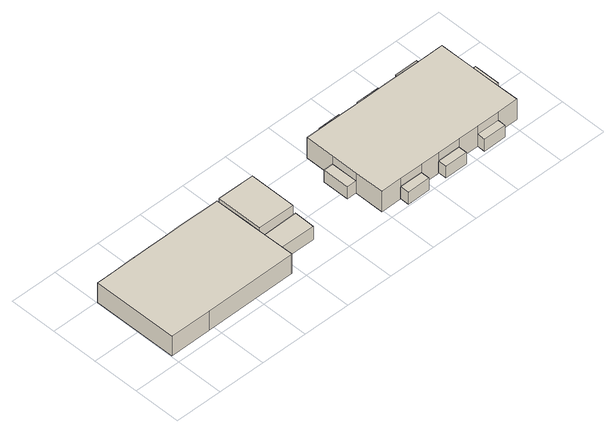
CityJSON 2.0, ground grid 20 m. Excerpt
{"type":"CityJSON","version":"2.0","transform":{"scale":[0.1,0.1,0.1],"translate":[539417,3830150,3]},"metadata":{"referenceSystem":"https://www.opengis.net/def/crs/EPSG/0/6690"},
"CityObjects":{
"building1":{"type":"Building","attributes":{"計測周辺長":185.26,"1/2500図郭":92,"区名":"住之江区","町丁目名称":"南港南３丁目","街区番号":3,"class":"3001","usage":"431","measuredHeight":9.1,"storeysAboveGround":1,"BuildingDetailAttribute.buildingRoofEdgeArea":2047.47,"BuildingDetailAttribute.buildingStructureType":"610","BuildingDetailAttribute.buildingStructureOrgType":"2","BuildingDetailAttribute.detailedUsage":"1720","BuildingDetailAttribute.specifiedBuildingCoverageRate":0.6,"BuildingDetailAttribute.surveyYear":2017,"BuildingTsunamiRiskAttribute.description":"1","BuildingTsunamiRiskAttribute.rank":"1","BuildingTsunamiRiskAttribute.depth":0.09,"BuildingHighTideRiskAttribute.description":"1","BuildingHighTideRiskAttribute.rank":"2","BuildingHighTideRiskAttribute.depth":2.36,"BuildingIDAttribute.prefecture":"27","BuildingIDAttribute.city":"27125"},"geometry":[{"type":"Solid","lod":"1","boundaries":[[[[0,1,2,3,4,5,6,7,8,9,10,11,12,13,14]],[[13,15,16,14]],[[12,17,15,13]],[[11,18,17,12]],[[10,19,18,11]],[[9,20,19,10]],[[8,21,20,9]],[[7,22,21,8]],[[6,23,22,7]],[[5,24,23,6]],[[4,25,24,5]],[[3,26,25,4]],[[2,27,26,3]],[[1,28,27,2]],[[0,29,28,1]],[[14,16,29,0]],[[15,17,18,19,20,21,22,23,24,25,26,27,28,29,16]]]]}]},
"building2":{"type":"Building","attributes":{"計測周辺長":21.02,"1/2500図郭":92,"区名":"住之江区","町丁目名称":"南港南３丁目","街区番号":3,"class":"3003","usage":"431","measuredHeight":5.3,"storeysAboveGround":1,"BuildingDetailAttribute.buildingRoofEdgeArea":16.16,"BuildingDetailAttribute.buildingStructureType":"610","BuildingDetailAttribute.buildingStructureOrgType":"2","BuildingDetailAttribute.detailedUsage":"1720","BuildingDetailAttribute.specifiedBuildingCoverageRate":0.6,"BuildingDetailAttribute.surveyYear":2017,"BuildingTsunamiRiskAttribute.description":"1","BuildingTsunamiRiskAttribute.rank":"1","BuildingTsunamiRiskAttribute.depth":0.11,"BuildingHighTideRiskAttribute.description":"1","BuildingHighTideRiskAttribute.rank":"2","BuildingHighTideRiskAttribute.depth":2.36,"BuildingIDAttribute.prefecture":"27","BuildingIDAttribute.city":"27125"},"geometry":[{"type":"Solid","lod":"1","boundaries":[[[[30,31,32,33]],[[32,34,35,33]],[[31,36,34,32]],[[30,37,36,31]],[[33,35,37,30]],[[34,36,37,35]]]]}]},
"building3":{"type":"Building","attributes":{"計測周辺長":49.01,"1/2500図郭":92,"区名":"住之江区","町丁目名称":"南港南３丁目","街区番号":3,"class":"3001","usage":"431","measuredHeight":6.2,"storeysAboveGround":2,"BuildingDetailAttribute.buildingRoofEdgeArea":136.94,"BuildingDetailAttribute.buildingStructureType":"610","BuildingDetailAttribute.buildingStructureOrgType":"2","BuildingDetailAttribute.detailedUsage":"1720","BuildingDetailAttribute.specifiedBuildingCoverageRate":0.6,"BuildingDetailAttribute.surveyYear":2017,"BuildingHighTideRiskAttribute.description":"1","BuildingHighTideRiskAttribute.rank":"2","BuildingHighTideRiskAttribute.depth":2.49,"BuildingIDAttribute.prefecture":"27","BuildingIDAttribute.city":"27125"},"geometry":[{"type":"Solid","lod":"1","boundaries":[[[[38,39,40,41,42]],[[41,43,44,42]],[[40,45,43,41]],[[39,46,45,40]],[[38,47,46,39]],[[42,44,47,38]],[[43,45,46,47,44]]]]}]},
"building4":{"type":"Building","attributes":{"計測周辺長":70.72,"1/2500図郭":92,"区名":"住之江区","町丁目名称":"南港南３丁目","街区番号":3,"class":"3003","usage":"431","measuredHeight":9.4,"storeysAboveGround":1,"BuildingDetailAttribute.buildingRoofEdgeArea":308.49,"BuildingDetailAttribute.buildingStructureType":"610","BuildingDetailAttribute.buildingStructureOrgType":"2","BuildingDetailAttribute.detailedUsage":"1720","BuildingDetailAttribute.specifiedBuildingCoverageRate":0.6,"BuildingDetailAttribute.surveyYear":2017,"BuildingTsunamiRiskAttribute.description":"1","BuildingTsunamiRiskAttribute.rank":"1","BuildingTsunamiRiskAttribute.depth":0.05,"BuildingHighTideRiskAttribute.description":"1","BuildingHighTideRiskAttribute.rank":"2","BuildingHighTideRiskAttribute.depth":2.49,"BuildingIDAttribute.prefecture":"27","BuildingIDAttribute.city":"27125"},"geometry":[{"type":"Solid","lod":"1","boundaries":[[[[48,49,50,51]],[[50,52,53,51]],[[49,54,52,50]],[[48,55,54,49]],[[51,53,55,48]],[[52,54,55,53]]]]}]},
"building5":{"type":"Building","attributes":{"計測周辺長":30.65,"1/2500図郭":92,"区名":"住之江区","町丁目名称":"南港南３丁目","街区番号":2,"class":"3003","usage":"431","measuredHeight":5.7,"storeysAboveGround":1,"BuildingDetailAttribute.buildingRoofEdgeArea":45.44,"BuildingDetailAttribute.buildingStructureType":"610","BuildingDetailAttribute.buildingStructureOrgType":"2","BuildingDetailAttribute.detailedUsage":"1720","BuildingDetailAttribute.specifiedBuildingCoverageRate":0.6,"BuildingDetailAttribute.surveyYear":2017,"BuildingHighTideRiskAttribute.description":"1","BuildingHighTideRiskAttribute.rank":"2","BuildingHighTideRiskAttribute.depth":2.46,"BuildingIDAttribute.prefecture":"27","BuildingIDAttribute.city":"27125"},"geometry":[{"type":"Solid","lod":"1","boundaries":[[[[56,57,58,59]],[[58,60,61,59]],[[57,62,60,58]],[[56,63,62,57]],[[59,61,63,56]],[[60,62,63,61]]]]}]},
"building6":{"type":"Building","attributes":{"計測周辺長":27.03,"1/2500図郭":92,"区名":"住之江区","町丁目名称":"南港南３丁目","街区番号":2,"class":"3003","usage":"431","measuredHeight":5.6,"storeysAboveGround":1,"BuildingDetailAttribute.buildingRoofEdgeArea":36.42,"BuildingDetailAttribute.buildingStructureType":"610","BuildingDetailAttribute.buildingStructureOrgType":"2","BuildingDetailAttribute.detailedUsage":"1720","BuildingDetailAttribute.specifiedBuildingCoverageRate":0.6,"BuildingDetailAttribute.surveyYear":2017,"BuildingHighTideRiskAttribute.description":"1","BuildingHighTideRiskAttribute.rank":"2","BuildingHighTideRiskAttribute.depth":2.51,"BuildingIDAttribute.prefecture":"27","BuildingIDAttribute.city":"27125"},"geometry":[{"type":"Solid","lod":"1","boundaries":[[[[64,65,66,67]],[[66,68,69,67]],[[65,70,68,66]],[[64,71,70,65]],[[67,69,71,64]],[[68,70,71,69]]]]}]},
"building7":{"type":"Building","attributes":{"計測周辺長":26.04,"1/2500図郭":92,"区名":"住之江区","町丁目名称":"南港南３丁目","街区番号":2,"class":"3003","usage":"431","measuredHeight":5.6,"storeysAboveGround":1,"BuildingDetailAttribute.buildingRoofEdgeArea":32.5,"BuildingDetailAttribute.buildingStructureType":"610","BuildingDetailAttribute.buildingStructureOrgType":"2","BuildingDetailAttribute.detailedUsage":"1720","BuildingDetailAttribute.specifiedBuildingCoverageRate":0.6,"BuildingDetailAttribute.surveyYear":2017,"BuildingTsunamiRiskAttribute.description":"1","BuildingTsunamiRiskAttribute.rank":"1","BuildingTsunamiRiskAttribute.depth":0.13,"BuildingHighTideRiskAttribute.description":"1","BuildingHighTideRiskAttribute.rank":"2","BuildingHighTideRiskAttribute.depth":2.62,"BuildingIDAttribute.prefecture":"27","BuildingIDAttribute.city":"27125"},"geometry":[{"type":"Solid","lod":"1","boundaries":[[[[72,73,74,75]],[[74,76,77,75]],[[73,78,76,74]],[[72,79,78,73]],[[75,77,79,72]],[[76,78,79,77]]]]}]},
"building8":{"type":"Building","attributes":{"計測周辺長":26.82,"1/2500図郭":92,"区名":"住之江区","町丁目名称":"南港南３丁目","街区番号":2,"class":"3003","usage":"431","measuredHeight":5.4,"storeysAboveGround":1,"BuildingDetailAttribute.buildingRoofEdgeArea":35.94,"BuildingDetailAttribute.buildingStructureType":"610","BuildingDetailAttribute.buildingStructureOrgType":"2","BuildingDetailAttribute.detailedUsage":"1720","BuildingDetailAttribute.specifiedBuildingCoverageRate":0.6,"BuildingDetailAttribute.surveyYear":2017,"BuildingHighTideRiskAttribute.description":"1","BuildingHighTideRiskAttribute.rank":"2","BuildingHighTideRiskAttribute.depth":2.43,"BuildingIDAttribute.prefecture":"27","BuildingIDAttribute.city":"27125"},"geometry":[{"type":"Solid","lod":"1","boundaries":[[[[80,81,82,83]],[[82,84,85,83]],[[81,86,84,82]],[[80,87,86,81]],[[83,85,87,80]],[[84,86,87,85]]]]}]},
"building9":{"type":"Building","attributes":{"計測周辺長":199.55,"1/2500図郭":92,"区名":"住之江区","町丁目名称":"南港南３丁目","街区番号":2,"class":"3001","usage":"431","measuredHeight":9.6,"storeysAboveGround":1,"BuildingDetailAttribute.buildingRoofEdgeArea":2301.82,"BuildingDetailAttribute.buildingStructureType":"610","BuildingDetailAttribute.buildingStructureOrgType":"2","BuildingDetailAttribute.detailedUsage":"1720","BuildingDetailAttribute.specifiedBuildingCoverageRate":0.6,"BuildingDetailAttribute.surveyYear":2017,"BuildingTsunamiRiskAttribute.description":"1","BuildingTsunamiRiskAttribute.rank":"1","BuildingTsunamiRiskAttribute.depth":0.07,"BuildingHighTideRiskAttribute.description":"1","BuildingHighTideRiskAttribute.rank":"2","BuildingHighTideRiskAttribute.depth":2.6,"BuildingIDAttribute.prefecture":"27","BuildingIDAttribute.city":"27125"},"geometry":[{"type":"Solid","lod":"1","boundaries":[[[[88,89,90,91,92,93,94,95,96,97,98,99,100,101,102,103,104,105,106,107,108]],[[107,109,110,108]],[[106,111,109,107]],[[105,112,111,106]],[[104,113,112,105]],[[103,114,113,104]],[[102,115,114,103]],[[101,116,115,102]],[[100,117,116,101]],[[99,118,117,100]],[[98,119,118,99]],[[97,120,119,98]],[[96,121,120,97]],[[95,122,121,96]],[[94,123,122,95]],[[93,124,123,94]],[[92,125,124,93]],[[91,126,125,92]],[[90,127,126,91]],[[89,128,127,90]],[[88,129,128,89]],[[108,110,129,88]],[[109,111,112,113,114,115,116,117,118,119,120,121,122,123,124,125,126,127,128,129,110]]]]}]},
"building10":{"type":"Building","attributes":{"計測周辺長":26.4,"1/2500図郭":92,"区名":"住之江区","町丁目名称":"南港南３丁目","街区番号":2,"class":"3003","usage":"431","measuredHeight":5.6,"storeysAboveGround":1,"BuildingDetailAttribute.buildingRoofEdgeArea":33,"BuildingDetailAttribute.buildingStructureType":"610","BuildingDetailAttribute.buildingStructureOrgType":"2","BuildingDetailAttribute.detailedUsage":"1720","BuildingDetailAttribute.specifiedBuildingCoverageRate":0.6,"BuildingDetailAttribute.surveyYear":2017,"BuildingTsunamiRiskAttribute.description":"1","BuildingTsunamiRiskAttribute.rank":"1","BuildingTsunamiRiskAttribute.depth":0.1,"BuildingHighTideRiskAttribute.description":"1","BuildingHighTideRiskAttribute.rank":"2","BuildingHighTideRiskAttribute.depth":2.58,"BuildingIDAttribute.prefecture":"27","BuildingIDAttribute.city":"27125"},"geometry":[{"type":"Solid","lod":"1","boundaries":[[[[88,130,131,89]],[[131,132,133,89]],[[130,134,132,131]],[[88,135,134,130]],[[89,133,135,88]],[[132,134,135,133]]]]}]},
"building11":{"type":"Building","attributes":{"計測周辺長":26.43,"1/2500図郭":92,"区名":"住之江区","町丁目名称":"南港南３丁目","街区番号":2,"class":"3003","usage":"431","measuredHeight":5.7,"storeysAboveGround":1,"BuildingDetailAttribute.buildingRoofEdgeArea":34.39,"BuildingDetailAttribute.buildingStructureType":"610","BuildingDetailAttribute.buildingStructureOrgType":"2","BuildingDetailAttribute.detailedUsage":"1720","BuildingDetailAttribute.specifiedBuildingCoverageRate":0.6,"BuildingDetailAttribute.surveyYear":2017,"BuildingTsunamiRiskAttribute.description":"1","BuildingTsunamiRiskAttribute.rank":"1","BuildingTsunamiRiskAttribute.depth":0.04,"BuildingHighTideRiskAttribute.description":"1","BuildingHighTideRiskAttribute.rank":"2","BuildingHighTideRiskAttribute.depth":2.61,"BuildingIDAttribute.prefecture":"27","BuildingIDAttribute.city":"27125"},"geometry":[{"type":"Solid","lod":"1","boundaries":[[[[136,137,138,139]],[[138,140,141,139]],[[137,142,140,138]],[[136,143,142,137]],[[139,141,143,136]],[[140,142,143,141]]]]}]},
"building12":{"type":"Building","attributes":{"計測周辺長":26.76,"1/2500図郭":92,"区名":"住之江区","町丁目名称":"南港南３丁目","街区番号":2,"class":"3003","usage":"431","measuredHeight":5.6,"storeysAboveGround":1,"BuildingDetailAttribute.buildingRoofEdgeArea":34.74,"BuildingDetailAttribute.buildingStructureType":"610","BuildingDetailAttribute.buildingStructureOrgType":"2","BuildingDetailAttribute.detailedUsage":"1720","BuildingDetailAttribute.specifiedBuildingCoverageRate":0.6,"BuildingDetailAttribute.surveyYear":2017,"BuildingTsunamiRiskAttribute.description":"1","BuildingTsunamiRiskAttribute.rank":"1","BuildingTsunamiRiskAttribute.depth":0.09,"BuildingHighTideRiskAttribute.description":"1","BuildingHighTideRiskAttribute.rank":"2","BuildingHighTideRiskAttribute.depth":2.58,"BuildingIDAttribute.prefecture":"27","BuildingIDAttribute.city":"27125"},"geometry":[{"type":"Solid","lod":"1","boundaries":[[[[144,145,146,147]],[[146,148,149,147]],[[145,150,148,146]],[[144,151,150,145]],[[147,149,151,144]],[[148,150,151,149]]]]}]},
"building13":{"type":"Building","attributes":{"計測周辺長":29.79,"1/2500図郭":92,"区名":"住之江区","町丁目名称":"南港南３丁目","街区番号":2,"class":"3003","usage":"431","measuredHeight":5.7,"storeysAboveGround":1,"BuildingDetailAttribute.buildingRoofEdgeArea":41.63,"BuildingDetailAttribute.buildingStructureType":"610","BuildingDetailAttribute.buildingStructureOrgType":"2","BuildingDetailAttribute.detailedUsage":"1720","BuildingDetailAttribute.specifiedBuildingCoverageRate":0.6,"BuildingDetailAttribute.surveyYear":2017,"BuildingHighTideRiskAttribute.description":"1","BuildingHighTideRiskAttribute.rank":"2","BuildingHighTideRiskAttribute.depth":2.45,"BuildingIDAttribute.prefecture":"27","BuildingIDAttribute.city":"27125"},"geometry":[{"type":"Solid","lod":"1","boundaries":[[[[152,153,154,155,156]],[[155,157,158,156]],[[154,159,157,155]],[[153,160,159,154]],[[152,161,160,153]],[[156,158,161,152]],[[157,159,160,161,158]]]]}]}
},
"vertices":[
[175,400,5],[245,401,5],[325,401,5],[402,402,5],[490,401,5],[567,401,5],[568,251,5],[569,194,5],[571,41,5],[566,41,5],[178,38,5],[3,38,5],[2,398,5],[85,399,5],[165,400,5],[85,399,96],[165,400,96],[2,398,96],[3,38,96],[178,38,96],[566,41,96],[571,41,96],[569,194,96],[568,251,96],[567,401,96],[490,401,96],[402,402,96],[325,401,96],[245,401,96],[175,400,96],
[402,402,7],[402,420,7],[487,421,7],[490,401,7],[487,421,59],[490,401,59],[402,420,59],[402,402,59],
[577,109,5],[577,194,5],[589,194,5],[737,196,5],[735,108,5],[737,196,67],[735,108,67],[589,194,67],[577,194,67],[577,109,67],
[577,206,5],[578,403,5],[734,403,5],[734,206,5],[734,403,99],[734,206,99],[578,403,99],[577,206,99],
[995,169,5],[954,169,5],[954,282,5],[994,282,5],[954,282,62],[994,282,62],[954,169,62],[995,169,62],
[1181,45,6],[1181,8,6],[1083,7,6],[1083,45,6],[1083,7,62],[1083,45,62],[1181,8,62],[1181,45,62],
[1082,407,5],[1082,440,5],[1178,441,5],[1178,407,5],[1178,441,60],[1178,407,60],[1082,440,60],[1082,407,60],
[1358,46,7],[1358,9,7],[1261,8,7],[1261,45,7],[1261,8,61],[1261,45,61],[1358,9,61],[1358,46,61],
[1261,407,4],[1360,408,4],[1445,408,4],[1544,408,4],[1629,409,4],[1630,285,4],[1630,251,4],[1630,174,4],[1631,47,4],[1541,46,4],[1444,46,4],[1358,46,4],[1261,45,4],[1181,45,4],[1083,45,4],[995,44,4],[995,169,4],[994,282,4],[994,406,4],[1082,407,4],[1178,407,4],[1082,407,100],[1178,407,100],[994,406,100],[994,282,100],[995,169,100],[995,44,100],[1083,45,100],[1181,45,100],[1261,45,100],[1358,46,100],[1444,46,100],[1541,46,100],[1631,47,100],[1630,174,100],[1630,251,100],[1630,285,100],[1629,409,100],[1544,408,100],[1445,408,100],[1360,408,100],[1261,407,100],
[1261,441,4],[1360,441,4],[1360,441,60],[1360,408,60],[1261,441,60],[1261,407,60],
[1541,46,7],[1541,11,7],[1444,10,7],[1444,46,7],[1444,10,63],[1444,46,63],[1541,11,63],[1541,46,63],
[1445,408,5],[1445,443,5],[1544,444,5],[1544,408,5],[1544,444,61],[1544,408,61],[1445,443,61],[1445,408,61],
[1630,285,5],[1667,285,5],[1667,174,5],[1630,174,5],[1630,251,5],[1630,174,62],[1630,251,62],[1667,174,62],[1667,285,62],[1630,285,62]
]}
